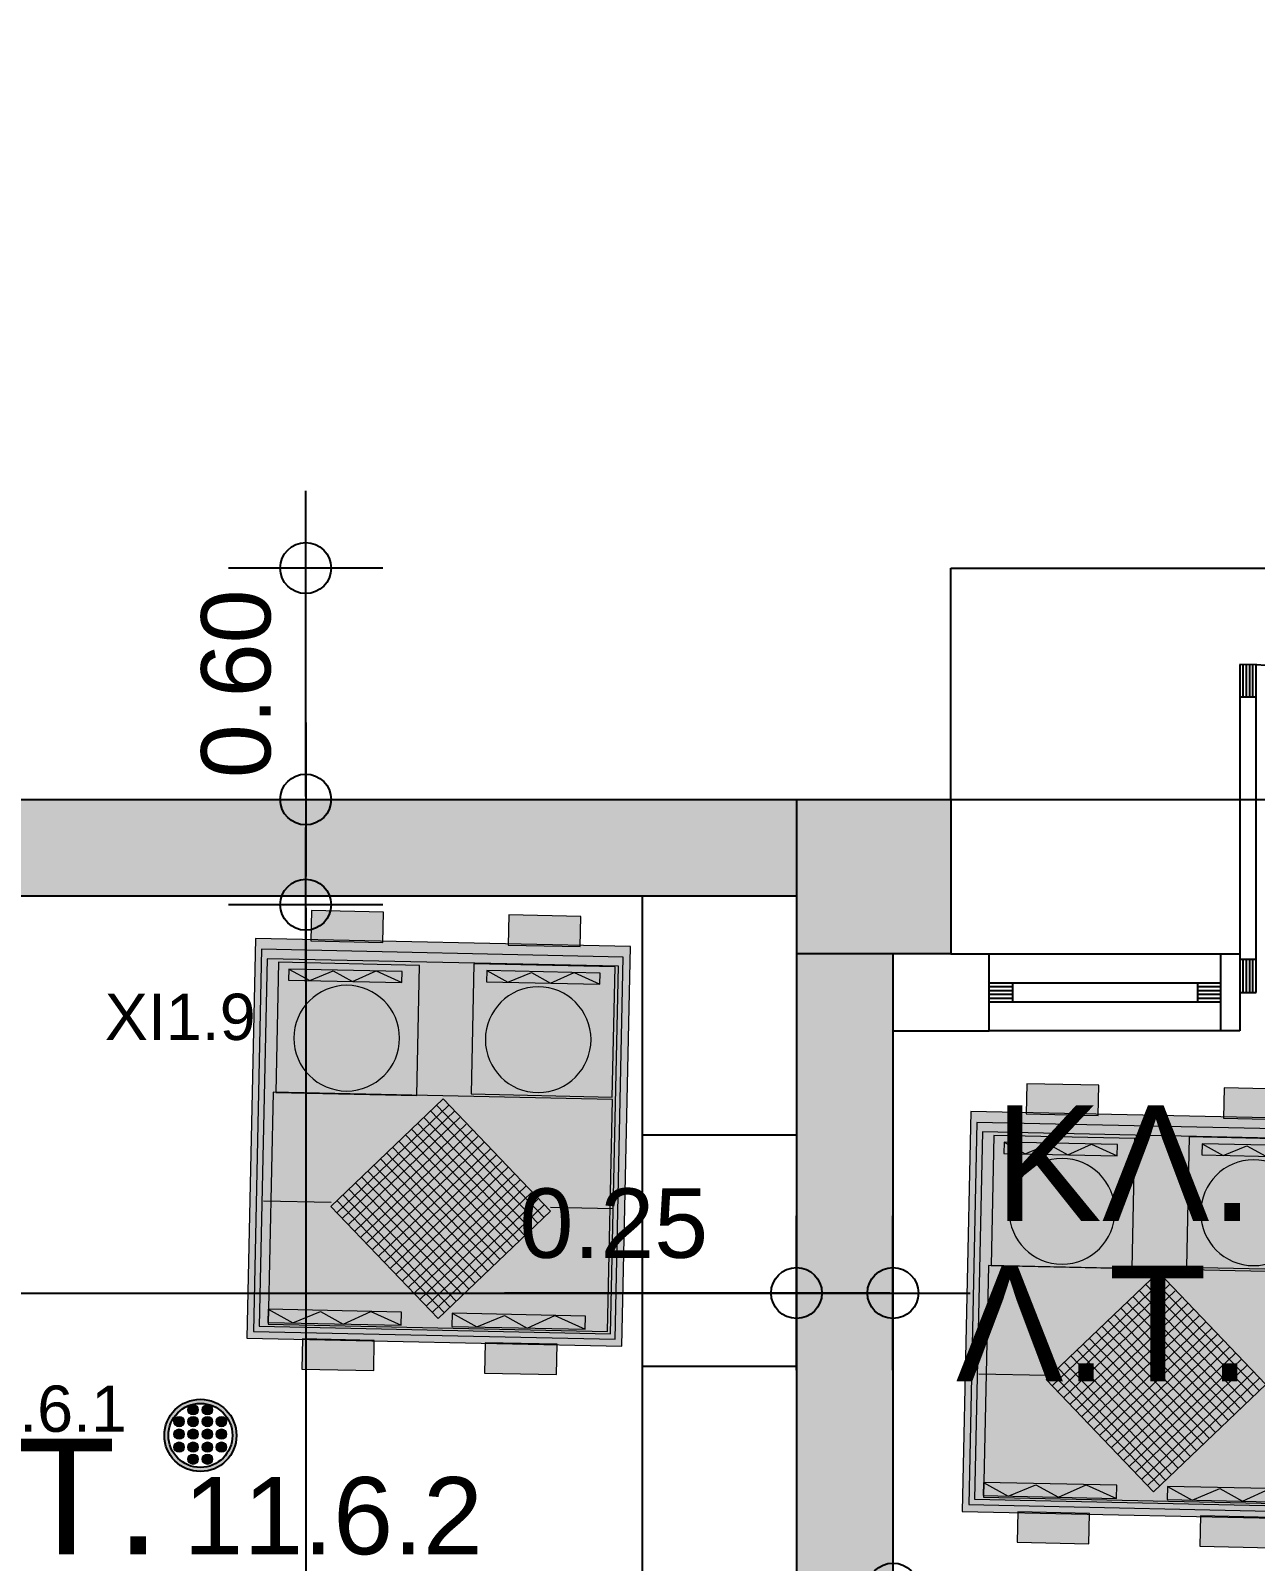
# Model space of a CAD drawing. Header units: metres. Extents: x 0 to 132, y -109 to 310.
# Drawn here: x 27.231 to 30.408, y 45.308 to 49.277 of the extents above; entities that cross this region are included whole.
import ezdxf

# ---------------------------------------------------------------- set-up
doc = ezdxf.new("R2010")
doc.units = ezdxf.units.M
doc.header["$LTSCALE"] = 0.036
doc.layers.get('Defpoints').update_dxf_attribs({"color": 252})
for name, color, linetype in [('arxitektonika', 254, 'Continuous'), ('DIMBLK', 252, 'Continuous'), ('electext', 20, 'Continuous'), ('HLEK_FL001_SYMBOLS', 230, 'Continuous'), ('Parathira', 252, 'Continuous'), ('SYMBOLA', 160, 'Continuous')]:
    doc.layers.add(name, color=color, linetype=linetype)
doc.layers.add('fan enallaktis', color=162, linetype='Continuous', lineweight=0)
doc.layers.add('fan enallaktis hatch', color=141, linetype='Continuous', lineweight=0)
doc.styles.add('COMU-N', font='arial.ttf')
doc.styles.get("Standard").update_dxf_attribs({"font": 'arial.ttf'})
doc.dimstyles.new('CADWDOT', dxfattribs={"dimscale": 0.1, "dimtxt": 1.8, "dimasz": 0.08, "dimexe": 2, "dimexo": 0, "dimgap": 0.09, "dimtad": 0, "dimrnd": 0.001, "dimzin": 0, "dimdsep": 46, "dimtxsty": 'Standard', "dimblk1": 'ARTDIM', "dimblk2": 'ARTDIM', "dimsah": 1, "dimcen": 0.09, "dimdle": 0.05, "dimse1": 1, "dimse2": 1, "dimadec": 0, "dimazin": 0, "dimtfac": 1, "dimtmove": 0, "dimatfit": 3, "dimldrblk": 'ARTDIM', "dimfxl": 2, "dimtvp": 0.9999, "dimtolj": 1, "dimtzin": 0, "dimarcsym": 0})

# ---------------------------------------------------------------- blocks, each defined once
blk = doc.blocks.new('ARTDIM')
at = {"layer": 'DIMBLK'}
for p, q in [((0, -24.9975), (0, 24.9975)), ((-24.9975, 0), (24.9975, 0))]:
    blk.add_line(p, q, dxfattribs=at)
blk.add_circle((0, 0), 8.25, dxfattribs=at)
blk = doc.blocks.new('*D193')
at = {"layer": 'arxitektonika', "color": 0, "lineweight": -2}
blk.add_line((22.3262, 46.0035), (29.2102, 46.0035), dxfattribs=at)
at = {"layer": 'Defpoints', "color": 0, "transparency": 16777216}
for p in [(22.3182, 46.883), (29.2182, 46.883), (29.2182, 46.0035)]:
    blk.add_point(p, dxfattribs=at)
at = {"layer": 'arxitektonika', "color": 0, "lineweight": -2, "xscale": 0.008, "yscale": 0.008, "zscale": 0.008, "rotation": 180}
blk.add_blockref('ARTDIM', (22.3182, 46.0035), dxfattribs=at)
at = {"layer": 'arxitektonika', "color": 0, "lineweight": -2, "xscale": 0.008, "yscale": 0.008, "zscale": 0.008}
blk.add_blockref('ARTDIM', (29.2182, 46.0035), dxfattribs=at)
at = {"layer": 'arxitektonika', "color": 0, "insert": (25.7682, 46.1835), "char_height": 0.18, "attachment_point": 5}
blk.add_mtext('\\A1;6.90', dxfattribs=at)
blk = doc.blocks.new('*D194')
at = {"layer": 'arxitektonika', "color": 0, "lineweight": -2}
for p, q in [((29.2182, 46.0035), (28.4609, 46.0035)), ((29.4602, 46.0035), (29.2262, 46.0035))]:
    blk.add_line(p, q, dxfattribs=at)
at = {"layer": 'Defpoints', "color": 0, "transparency": 16777216}
for p in [(29.4682, 46.0035), (29.2182, 45.213), (29.4682, 45.183)]:
    blk.add_point(p, dxfattribs=at)
at = {"layer": 'arxitektonika', "color": 0, "lineweight": -2, "xscale": 0.008, "yscale": 0.008, "zscale": 0.008, "rotation": 180}
blk.add_blockref('ARTDIM', (29.2182, 46.0035), dxfattribs=at)
at = {"layer": 'arxitektonika', "color": 0, "lineweight": -2, "xscale": 0.008, "yscale": 0.008, "zscale": 0.008}
blk.add_blockref('ARTDIM', (29.4682, 46.0035), dxfattribs=at)
at = {"layer": 'arxitektonika', "color": 0, "insert": (28.7442, 46.1835), "char_height": 0.18, "attachment_point": 5}
blk.add_mtext('\\A1;0.25', dxfattribs=at)
blk = doc.blocks.new('*D197')
at = {"layer": 'arxitektonika', "color": 0, "lineweight": -2}
blk.add_line((27.9449, 47.0022), (27.9449, 42.221), dxfattribs=at)
at = {"layer": 'Defpoints', "color": 0, "transparency": 16777216}
for p in [(28.4287, 47.0102), (27.9449, 42.213), (28.4287, 42.213)]:
    blk.add_point(p, dxfattribs=at)
at = {"layer": 'arxitektonika', "color": 0, "lineweight": -2, "xscale": 0.008, "yscale": 0.008, "zscale": 0.008}
for p, rotation in [((27.9449, 47.0102), 90), ((27.9449, 42.213), 270)]:
    blk.add_blockref('ARTDIM', p, dxfattribs=dict(at, rotation=rotation))
at = {"layer": 'arxitektonika', "color": 0, "insert": (27.7649, 44.6663), "char_height": 0.18, "attachment_point": 5, "rotation": 90}
blk.add_mtext('\\A1;4.80', dxfattribs=at)
blk = doc.blocks.new('A$C33BA02EA')
at = {"layer": 'Parathira'}
for p, q in [((0.05, 0.95), (0.05, 0.1)), ((0.0585, 0.865), (0.0585, 0.95)), ((0.067, 0.865), (0.067, 0.9498)), ((0.0755, 0.865), (0.0755, 0.9496)), ((0.084, 0.865), (0.084, 0.9493)), ((0.0925, 0.1), (0.0925, 0.9489)), ((1.7075, 0.1), (1.7075, 0.9489)), ((1.716, 0.865), (1.716, 0.9493)), ((1.7245, 0.865), (1.7245, 0.9496)), ((1.733, 0.865), (1.733, 0.9498)), ((1.7415, 0.865), (1.7415, 0.95)), ((1.75, 0.95), (1.75, 0.1)), ((0.0925, 0.865), (0.05, 0.865)), ((1.7075, 0.865), (1.75, 0.865)), ((0, 0.2), (0.05, 0.2)), ((0.05, 0.2), (0.05, 0)), ((1.75, 0.2), (1.75, 0)), ((1.8, 0.2), (1.75, 0.2)), ((0.0925, 0.185), (0.05, 0.185)), ((0.0585, 0.1), (0.0585, 0.185)), ((0.067, 0.1), (0.067, 0.185)), ((0.0755, 0.1), (0.0755, 0.185)), ((0.084, 0.1), (0.084, 0.185)), ((1.7075, 0.185), (1.75, 0.185)), ((1.716, 0.1), (1.716, 0.185)), ((1.7245, 0.1), (1.7245, 0.185)), ((1.733, 0.1), (1.733, 0.185)), ((1.7415, 0.1), (1.7415, 0.185)), ((0.05, 0.1), (0.0925, 0.1)), ((1.75, 0.1), (1.7075, 0.1)), ((0.05, 0), (0, 0)), ((1.75, 0), (1.8, 0))]:
    blk.add_line(p, q, dxfattribs=at)
for centre, start, end in [((0.05, 0.1), 0, 90), ((1.75, 0.1), 90, 180)]:
    blk.add_arc(centre, 0.85, start, end, dxfattribs=at)
blk = doc.blocks.new('A$C35C13F37')
at = {"layer": 'Parathira'}
for p, q in [((0, -0.025), (0, 0.025)), ((0, 0.025), (0.6, 0.025)), ((0, 0.015), (0.06, 0.015)), ((0, 0.005), (0.06, 0.005)), ((0.06, 0.025), (0.06, -0.025)), ((0.54, 0.025), (0.54, -0.025)), ((0.54, 0.015), (0.6, 0.015)), ((0.54, 0.005), (0.6, 0.005)), ((0.6, 0.025), (0.6, -0.025)), ((0, -0.005), (0.06, -0.005)), ((0, -0.015), (0.06, -0.015)), ((0.6, -0.025), (0, -0.025)), ((0.54, -0.005), (0.6, -0.005)), ((0.54, -0.015), (0.6, -0.015))]:
    blk.add_line(p, q, dxfattribs=at)
blk = doc.blocks.new('*D199')
at = {"layer": 'arxitektonika', "color": 0, "lineweight": -2}
blk.add_line((27.9449, 47.291), (27.9449, 47.875), dxfattribs=at)
at = {"layer": 'Defpoints', "color": 0, "transparency": 16777216}
for p in [(27.9449, 47.883), (29.6182, 47.883), (29.6182, 47.283)]:
    blk.add_point(p, dxfattribs=at)
at = {"layer": 'arxitektonika', "color": 0, "lineweight": -2, "xscale": 0.008, "yscale": 0.008, "zscale": 0.008}
for p, rotation in [((27.9449, 47.883), 90), ((27.9449, 47.283), 270)]:
    blk.add_blockref('ARTDIM', p, dxfattribs=dict(at, rotation=rotation))
at = {"layer": 'arxitektonika', "color": 0, "insert": (27.7649, 47.583), "char_height": 0.18, "attachment_point": 5, "rotation": 90}
blk.add_mtext('\\A1;0.60', dxfattribs=at)
blk = doc.blocks.new('*D200')
at = {"layer": 'arxitektonika', "color": 0, "lineweight": -2}
blk.add_line((29.4762, 45.2373), (32.9602, 45.2373), dxfattribs=at)
at = {"layer": 'Defpoints', "color": 0, "transparency": 16777216}
for p in [(29.4682, 45.8812), (32.9682, 45.8812), (32.9682, 45.2373)]:
    blk.add_point(p, dxfattribs=at)
at = {"layer": 'arxitektonika', "color": 0, "lineweight": -2, "xscale": 0.008, "yscale": 0.008, "zscale": 0.008, "rotation": 180}
blk.add_blockref('ARTDIM', (29.4682, 45.2373), dxfattribs=at)
at = {"layer": 'arxitektonika', "color": 0, "lineweight": -2, "xscale": 0.008, "yscale": 0.008, "zscale": 0.008}
blk.add_blockref('ARTDIM', (32.9682, 45.2373), dxfattribs=at)
at = {"layer": 'arxitektonika', "color": 0, "insert": (31.2182, 45.4173), "char_height": 0.18, "attachment_point": 5}
blk.add_mtext('\\A1;3.50', dxfattribs=at)
blk = doc.blocks.new('*D75')
at = {"layer": 'arxitektonika', "color": 0, "lineweight": -2}
blk.add_line((22.0262, 51.5421), (33.2102, 51.5421), dxfattribs=at)
at = {"layer": 'Defpoints', "color": 0, "transparency": 16777216}
for p in [(33.2182, 51.5421), (22.0182, 48.0994), (33.2182, 48.0994)]:
    blk.add_point(p, dxfattribs=at)
at = {"layer": 'arxitektonika', "color": 0, "lineweight": -2, "xscale": 0.008, "yscale": 0.008, "zscale": 0.008, "rotation": 180}
blk.add_blockref('ARTDIM', (22.0182, 51.5421), dxfattribs=at)
at = {"layer": 'arxitektonika', "color": 0, "lineweight": -2, "xscale": 0.008, "yscale": 0.008, "zscale": 0.008}
blk.add_blockref('ARTDIM', (33.2182, 51.5421), dxfattribs=at)
at = {"layer": 'arxitektonika', "color": 0, "insert": (27.6182, 51.722), "char_height": 0.18, "attachment_point": 5}
blk.add_mtext('\\A1;11.20', dxfattribs=at)
blk = doc.blocks.new('*D77')
at = {"layer": 'arxitektonika', "color": 0, "lineweight": -2}
blk.add_line((11.4262, 52.3431), (55.1102, 52.3431), dxfattribs=at)
at = {"layer": 'Defpoints', "color": 0, "transparency": 16777216}
for p in [(55.1182, 52.3431), (11.4182, 48.0928), (55.1182, 48.0928)]:
    blk.add_point(p, dxfattribs=at)
at = {"layer": 'arxitektonika', "color": 0, "lineweight": -2, "xscale": 0.008, "yscale": 0.008, "zscale": 0.008, "rotation": 180}
blk.add_blockref('ARTDIM', (11.4182, 52.3431), dxfattribs=at)
at = {"layer": 'arxitektonika', "color": 0, "lineweight": -2, "xscale": 0.008, "yscale": 0.008, "zscale": 0.008}
blk.add_blockref('ARTDIM', (55.1182, 52.3431), dxfattribs=at)
at = {"layer": 'arxitektonika', "color": 0, "insert": (33.2682, 52.5231), "char_height": 0.18, "attachment_point": 5}
blk.add_mtext('\\A1;43.70', dxfattribs=at)
blk = doc.blocks.new('led downlight 26W xoneyto 18cm')
at = {"layer": 'HLEK_FL001_SYMBOLS'}
h = blk.add_hatch(color=256, dxfattribs=at)
h.paths.add_polyline_path([(45.0105, 62.6523, 1), (45.1976, 62.6523, 1)])
h.paths.add_polyline_path([(45.1872, 62.6523, 1), (45.0209, 62.6523, 1)], flags=16)
at = {"layer": 'HLEK_FL001_SYMBOLS', "linetype": 'Continuous', "lineweight": 0}
h = blk.add_hatch(color=11, dxfattribs=at)
h.dxf.hatch_style = 1
h.paths.add_polyline_path([(45.0985, 62.7188, 1), (45.0716, 62.7188, 1)])
h = blk.add_hatch(color=11, dxfattribs=at)
h.dxf.hatch_style = 1
h.paths.add_polyline_path([(45.1355, 62.7188, 1), (45.1087, 62.7188, 1)])
h = blk.add_hatch(color=11, dxfattribs=at)
h.dxf.hatch_style = 1
h.paths.add_polyline_path([(45.062, 62.688, 1), (45.0351, 62.688, 1)])
h = blk.add_hatch(color=11, dxfattribs=at)
h.dxf.hatch_style = 1
h.paths.add_polyline_path([(45.062, 62.6556, 1), (45.0351, 62.6556, 1)])
h = blk.add_hatch(color=11, dxfattribs=at)
h.dxf.hatch_style = 1
h.paths.add_polyline_path([(45.0985, 62.688, 1), (45.0716, 62.688, 1)])
h = blk.add_hatch(color=11, dxfattribs=at)
h.dxf.hatch_style = 1
h.paths.add_polyline_path([(45.0985, 62.6556, 1), (45.0716, 62.6556, 1)])
h = blk.add_hatch(color=11, dxfattribs=at)
h.dxf.hatch_style = 1
h.paths.add_polyline_path([(45.1355, 62.688, 1), (45.1087, 62.688, 1)])
h = blk.add_hatch(color=11, dxfattribs=at)
h.dxf.hatch_style = 1
h.paths.add_polyline_path([(45.1355, 62.6556, 1), (45.1087, 62.6556, 1)])
h = blk.add_hatch(color=11, dxfattribs=at)
h.dxf.hatch_style = 1
h.paths.add_polyline_path([(45.172, 62.688, 1), (45.1452, 62.688, 1)])
h = blk.add_hatch(color=11, dxfattribs=at)
h.dxf.hatch_style = 1
h.paths.add_polyline_path([(45.172, 62.6556, 1), (45.1452, 62.6556, 1)])
h = blk.add_hatch(color=11, dxfattribs=at)
h.dxf.hatch_style = 1
h.paths.add_polyline_path([(45.062, 62.6219, 1), (45.0351, 62.6219, 1)])
h = blk.add_hatch(color=11, dxfattribs=at)
h.dxf.hatch_style = 1
h.paths.add_polyline_path([(45.0985, 62.6219, 1), (45.0716, 62.6219, 1)])
h = blk.add_hatch(color=11, dxfattribs=at)
h.dxf.hatch_style = 1
h.paths.add_polyline_path([(45.1355, 62.6219, 1), (45.1087, 62.6219, 1)])
h = blk.add_hatch(color=11, dxfattribs=at)
h.dxf.hatch_style = 1
h.paths.add_polyline_path([(45.172, 62.6219, 1), (45.1452, 62.6219, 1)])
h = blk.add_hatch(color=11, dxfattribs=at)
h.dxf.hatch_style = 1
h.paths.add_polyline_path([(45.0985, 62.5906, 1), (45.0716, 62.5906, 1)])
h = blk.add_hatch(color=11, dxfattribs=at)
h.dxf.hatch_style = 1
h.paths.add_polyline_path([(45.1355, 62.5906, 1), (45.1087, 62.5906, 1)])
at = {"layer": 'HLEK_FL001_SYMBOLS'}
for radius in [0.0936, 0.0831]:
    blk.add_circle((45.1041, 62.6523), radius, dxfattribs=at)
at = {"layer": 'HLEK_FL001_SYMBOLS', "linetype": 'Continuous', "lineweight": 0}
for centre in [(45.0851, 62.7188), (45.1221, 62.7188), (45.0486, 62.688), (45.0486, 62.6556), (45.0851, 62.688), (45.0851, 62.6556), (45.1221, 62.688), (45.1221, 62.6556), (45.1586, 62.688), (45.1586, 62.6556), (45.0486, 62.6219), (45.0851, 62.6219), (45.1221, 62.6219), (45.1586, 62.6219), (45.0851, 62.5906), (45.1221, 62.5906)]:
    blk.add_circle(centre, 0.0134, dxfattribs=at)
blk = doc.blocks.new('gY1_a36')
at = {"layer": 'SYMBOLA', "color": 0}
blk.add_solid([(0.15, 0.075), (0.15, -0.075), (0, 0)], dxfattribs=at)
blk = doc.blocks.new('gY1_a40')
at = {"layer": 'SYMBOLA'}
for points in [[(0.15, 0.075), (0.15, -0.075), (0, 0)], [(0.0099, 0), (0.3099, 0.075), (0.2849, 0)], [(0.3099, -0.075), (0.2849, 0), (0.0099, 0)]]:
    blk.add_solid(points, dxfattribs=at)
blk = doc.blocks.new('fan enallaktis')
at = {"layer": 'fan enallaktis hatch'}
for points in [[(-1.2878, 0.0641), (-0.0609, 0.0641), (-0.0609, 1.2155), (-1.2878, 1.2155), (-1.2878, 1.0449), (-1.2842, 1.0449), (-1.2842, 0.824), (-1.2878, 0.824)], [(-1.2878, 0.439), (-1.2842, 0.439), (-1.2842, 0.2181), (-1.2878, 0.2181), (-1.2878, 0.0641), (-0.0609, 0.0641), (-0.0609, 1.2155), (-1.2878, 1.2155)], [(-1.2878, 0.0641), (-0.0609, 0.0641), (-0.0609, 0.824), (-0.0627, 0.824), (-0.0627, 1.0449), (-0.0609, 1.0449), (-0.0609, 1.2155), (-1.2878, 1.2155)], [(-1.2878, 0.0641), (-0.0609, 0.0641), (-0.0609, 0.263), (-0.0627, 0.263), (-0.0627, 0.4839), (-0.0609, 0.4839), (-0.0609, 1.2155), (-1.2878, 1.2155)], [(-1.2878, 0.0641), (-0.0609, 0.0641), (-0.0609, 0.824), (-0.0627, 0.824), (-0.0627, 1.0449), (-0.0609, 1.0449), (-0.0609, 1.2155), (-1.2878, 1.2155)], [(-1.2878, 0.0641), (-0.0609, 0.0641), (-0.0609, 1.2155), (-1.2878, 1.2155), (-1.2878, 1.0449), (-1.2842, 1.0449), (-1.2842, 0.824), (-1.2878, 0.824)], [(-0.151, 0.8366), (-0.1107, 0.9204), (-0.1476, 0.9909), (-0.1107, 1.0748), (-0.1503, 1.1507), (-0.151, 1.1507)], [(-0.1107, 1.0748), (-0.1107, 1.1507), (-0.1503, 1.1507)], [(-1.1961, 0.8431), (-1.1619, 0.9144), (-1.1933, 0.9743), (-1.1619, 1.0456), (-1.1961, 1.1112)], [(-1.1619, 1.0456), (-1.1619, 1.1112), (-1.1961, 1.1112)], [(-0.8257, 0.9287, 1), (-1.1502, 0.9287, 1)], [(-1.2878, 1.0449), (-1.377, 1.0449), (-1.377, 0.824), (-1.2878, 0.824)], [(-1.1933, 0.9743), (-1.1619, 0.9144), (-1.1619, 1.0456)], [(-0.1107, 1.0748), (-0.1476, 0.9909), (-0.1107, 0.9204)], [(-0.0609, 0.824), (0.0301, 0.824), (0.0301, 1.0449), (-0.0609, 1.0449)], [(-1.1619, 0.9144), (-1.1961, 0.8431), (-1.1619, 0.7633)], [(-0.1107, 0.9204), (-0.151, 0.8366), (-0.1107, 0.7426)], [(-1.1961, 0.7633), (-1.1619, 0.7633), (-1.1961, 0.8431)], [(-0.151, 0.8366), (-0.151, 0.7426), (-0.1107, 0.7426)], [(-0.151, 0.2717), (-0.1107, 0.3556), (-0.1476, 0.426), (-0.1107, 0.5099), (-0.151, 0.5871)], [(-0.1107, 0.5871), (-0.151, 0.5871), (-0.1107, 0.5099)], [(-0.1107, 0.5099), (-0.1476, 0.426), (-0.1107, 0.3556)], [(-0.0609, 0.263), (0.0301, 0.263), (0.0301, 0.4839), (-0.0609, 0.4839)], [(-1.2878, 0.439), (-1.377, 0.439), (-1.377, 0.2181), (-1.2878, 0.2181)], [(-0.1107, 0.1778), (-0.1107, 0.3556), (-0.151, 0.2717)], [(-0.151, 0.1778), (-0.1107, 0.1778), (-0.151, 0.2717)]]:
    blk.add_hatch(color=256, dxfattribs=at).paths.add_polyline_path(points)
h = blk.add_hatch(color=256, dxfattribs=at)
h.paths.add_polyline_path([(-1.2878, 1.0449), (-1.2842, 1.0449), (-1.2842, 0.824), (-1.2878, 0.824), (-1.2878, 0.439), (-1.2842, 0.439), (-1.2842, 0.2181), (-1.2878, 0.2181), (-1.2878, 0.0641), (-0.0609, 0.0641), (-0.0609, 0.263), (-0.0627, 0.263), (-0.0627, 0.4839), (-0.0609, 0.4839), (-0.0609, 0.824), (-0.0627, 0.824), (-0.0627, 1.0449), (-0.0609, 1.0449), (-0.0609, 1.2155), (-1.2878, 1.2155)])
h.paths.add_polyline_path([(-1.2551, 0.0851), (-0.0819, 0.0851), (-0.0819, 1.1956), (-1.2551, 1.1956)], flags=16)
h.paths.add_polyline_path([(-1.2265, 1.178), (-0.0987, 1.178), (-0.0987, 0.0995), (-1.2265, 0.0995)], flags=0)
h.paths.add_polyline_path([(-1.2161, 1.1431), (-0.8172, 1.1431), (-0.8172, 1.1507), (-0.151, 1.1507), (-0.151, 1.1519), (-0.1058, 1.1519), (-0.1058, 0.1091), (-0.8172, 0.1091), (-0.8172, 0.7097), (-1.2161, 0.7097)], flags=0)
h.paths.add_polyline_path([(-1.1961, 1.1112), (-1.1619, 1.1112), (-1.1619, 0.7633), (-1.1961, 0.7633)], flags=0)
h.paths.add_polyline_path([(-0.8257, 0.9287, -1), (-1.1502, 0.9287, -1)], flags=0)
h.paths.add_polyline_path([(-1.0821, 1.0511), (-0.8379, 0.929), (-1.0821, 0.8069)], flags=0)
h.paths.add_polyline_path([(-1.2243, 0.5433), (-0.825, 0.5433), (-0.825, 0.1098), (-1.2243, 0.1098)], flags=0)
h.paths.add_polyline_path([(-1.2043, 0.5031), (-1.1701, 0.5031), (-1.1701, 0.1552), (-1.2043, 0.1552)], flags=0)
h.paths.add_polyline_path([(-0.8339, 0.3409, -1), (-1.1583, 0.3409, -1)], flags=0)
h.paths.add_polyline_path([(-0.4706, 0.966), (-0.1336, 0.629), (-0.4706, 0.292), (-0.8077, 0.629)], flags=0)
h.paths.add_polyline_path([(-0.7696, 0.6299), (-0.4704, 0.9291), (-0.1713, 0.6299), (-0.4704, 0.3308)], flags=0)
h.paths.add_polyline_path([(-0.7338, 0.6309), (-0.4704, 0.8942), (-0.2071, 0.6309), (-0.4704, 0.3676)], flags=0)
h.paths.add_polyline_path([(-0.6954, 0.6324), (-0.4704, 0.8574), (-0.2455, 0.6324), (-0.4704, 0.4075)], flags=0)
h.paths.add_polyline_path([(-0.657, 0.6309), (-0.4704, 0.8175), (-0.2838, 0.6309), (-0.4704, 0.4443)], flags=0)
h.paths.add_polyline_path([(-0.6204, 0.6307), (-0.4704, 0.7807), (-0.3205, 0.6307), (-0.4704, 0.4807)], flags=0)
h.paths.add_polyline_path([(-0.5838, 0.6309), (-0.4704, 0.7442), (-0.3571, 0.6309), (-0.4704, 0.5176)], flags=0)
h.paths.add_polyline_path([(-0.5454, 0.6324), (-0.4704, 0.7074), (-0.3955, 0.6324), (-0.4704, 0.5574)], flags=0)
h.paths.add_polyline_path([(-0.5071, 0.6309), (-0.4704, 0.6675), (-0.4338, 0.6309), (-0.4704, 0.5943)], flags=0)
h.paths.add_polyline_path([(-0.9019, 0.4626), (-0.9019, 0.2185), (-1.1461, 0.3405)], flags=0)
h.paths.add_polyline_path([(-0.151, 0.5871), (-0.1107, 0.5871), (-0.1107, 0.1778), (-0.151, 0.1778)], flags=0)
h = blk.add_hatch(color=256, dxfattribs=at)
h.paths.add_polyline_path([(-1.2161, 0.7097), (-1.2161, 1.1431), (-0.8172, 1.1431), (-0.8172, 1.1507), (-0.151, 1.1507), (-0.151, 1.1519), (-0.1107, 1.1519), (-0.1107, 1.1507), (-0.1058, 1.1507), (-0.1058, 0.1091), (-0.4829, 0.1091), (-0.4829, 0.0995), (-0.0987, 0.0995), (-0.0987, 1.178), (-1.2265, 1.178), (-1.2265, 0.0995), (-0.4829, 0.0995), (-0.4829, 0.1091), (-0.8172, 0.1091), (-0.8172, 0.7097)])
h.paths.add_polyline_path([(-0.825, 0.5433), (-0.825, 0.1098), (-1.2243, 0.1098), (-1.2243, 0.5433)], flags=16)
h.paths.add_polyline_path([(-1.1701, 0.5031), (-1.1701, 0.1552), (-1.2043, 0.1552), (-1.2043, 0.5031)], flags=0)
h.paths.add_polyline_path([(-0.8339, 0.3409, -1), (-1.1583, 0.3409, -1)], flags=0)
h.paths.add_polyline_path([(-0.9019, 0.4626), (-0.9019, 0.2185), (-1.1461, 0.3405)], flags=0)
h = blk.add_hatch(color=256, dxfattribs=at)
h.paths.add_polyline_path([(-0.8172, 0.1091), (-0.1058, 0.1091), (-0.1058, 1.1507), (-0.8168, 1.1507), (-0.8168, 0.7097), (-0.8172, 0.7097)])
h.paths.add_polyline_path([(-0.8257, 0.9287, 1), (-1.1502, 0.9287, 1)])
h.paths.add_polyline_path([(-0.8379, 0.929), (-1.0821, 0.8069), (-1.0821, 1.0511)], flags=16)
h.paths.add_polyline_path([(-1.1619, 1.1112), (-1.1619, 0.7633), (-1.1961, 0.7633), (-1.1961, 1.1112)])
h = blk.add_hatch(color=256, dxfattribs=at)
h.paths.add_polyline_path([(-0.8168, 1.1507), (-0.8168, 0.7097), (-0.8172, 0.7097), (-0.8172, 0.1091), (-0.1058, 0.1091), (-0.1058, 0.7426), (-0.151, 0.7426), (-0.151, 1.1507)])
h.paths.add_polyline_path([(-0.4706, 0.966), (-0.1336, 0.629), (-0.4706, 0.292), (-0.8077, 0.629)], flags=16)
h.paths.add_polyline_path([(-0.4704, 0.9291), (-0.1713, 0.6299), (-0.4704, 0.3308), (-0.7696, 0.6299)], flags=0)
h.paths.add_polyline_path([(-0.4704, 0.8942), (-0.2071, 0.6309), (-0.4704, 0.3676), (-0.7338, 0.6309)], flags=0)
h.paths.add_polyline_path([(-0.2455, 0.6324), (-0.4704, 0.4075), (-0.6954, 0.6324), (-0.4704, 0.8574)], flags=0)
h.paths.add_polyline_path([(-0.2838, 0.6309), (-0.4704, 0.4443), (-0.657, 0.6309), (-0.4704, 0.8175)], flags=0)
h.paths.add_polyline_path([(-0.3205, 0.6307), (-0.4704, 0.4807), (-0.6204, 0.6307), (-0.4704, 0.7807)], flags=0)
h.paths.add_polyline_path([(-0.3571, 0.6309), (-0.4704, 0.5176), (-0.5838, 0.6309), (-0.4704, 0.7442)], flags=0)
h.paths.add_polyline_path([(-0.3955, 0.6324), (-0.4704, 0.5574), (-0.5454, 0.6324), (-0.4704, 0.7074)], flags=0)
h.paths.add_polyline_path([(-0.4338, 0.6309), (-0.4704, 0.5943), (-0.5071, 0.6309), (-0.4704, 0.6675)], flags=0)
h.paths.add_polyline_path([(-0.151, 0.5871), (-0.1107, 0.5871), (-0.1107, 0.1778), (-0.151, 0.1778)], flags=16)
h = blk.add_hatch(color=256, dxfattribs=at)
h.paths.add_polyline_path([(-1.2243, 0.1098), (-0.825, 0.1098), (-0.825, 0.5433), (-1.2243, 0.5433)])
h.paths.add_polyline_path([(-0.8339, 0.3409, 1), (-1.1583, 0.3409, 1)], flags=16)
h.paths.add_polyline_path([(-1.1461, 0.3405), (-0.9019, 0.4626), (-0.9019, 0.2185)], flags=0)
at = {"layer": 'fan enallaktis'}
for p, q in [((-0.4829, 0.966), (-0.4829, 1.173)), ((-0.151, 1.1519), (-0.1107, 1.0748)), ((-1.1961, 1.1112), (-1.1619, 1.0456)), ((-1.1619, 1.0456), (-1.1933, 0.9743)), ((-0.1107, 1.0748), (-0.1476, 0.9909)), ((-0.1476, 0.9909), (-0.1107, 0.9204)), ((-1.1933, 0.9743), (-1.1619, 0.9144)), ((-0.7877, 0.6119), (-0.4516, 0.9479)), ((-0.4883, 0.947), (-0.1522, 0.6109)), ((-1.1619, 0.9144), (-1.1961, 0.8431)), ((-0.7702, 0.5944), (-0.4342, 0.9305)), ((-0.7518, 0.576), (-0.4157, 0.9121)), ((-0.5241, 0.9111), (-0.1881, 0.575)), ((-0.5057, 0.9295), (-0.1697, 0.5934)), ((-0.1107, 0.9204), (-0.151, 0.8366)), ((-0.7319, 0.5561), (-0.3958, 0.8921)), ((-0.7135, 0.5376), (-0.3774, 0.8737)), ((-0.6953, 0.5194), (-0.3592, 0.8555)), ((-0.5807, 0.8545), (-0.2446, 0.5185)), ((-0.5625, 0.8727), (-0.2264, 0.5367)), ((-0.5441, 0.8912), (-0.208, 0.5551)), ((-1.1961, 0.8431), (-1.1619, 0.7633)), ((-0.6768, 0.501), (-0.3408, 0.8371)), ((-0.6569, 0.4811), (-0.3208, 0.8171)), ((-0.6385, 0.4627), (-0.3024, 0.7987)), ((-0.6191, 0.8162), (-0.283, 0.4801)), ((-0.5991, 0.8361), (-0.2631, 0.5)), ((-0.151, 0.8366), (-0.1107, 0.7426)), ((-0.6741, 0.7611), (-0.338, 0.4251)), ((-0.6557, 0.7795), (-0.3196, 0.4435)), ((-0.6375, 0.7978), (-0.3014, 0.4617)), ((-0.6203, 0.4444), (-0.2842, 0.7805)), ((-0.6019, 0.426), (-0.2658, 0.7621)), ((-0.7307, 0.7046), (-0.3946, 0.3685)), ((-0.7125, 0.7228), (-0.3764, 0.3867)), ((-0.6941, 0.7412), (-0.358, 0.4051)), ((-0.5819, 0.4061), (-0.2458, 0.7422)), ((-0.5635, 0.3877), (-0.2274, 0.7237)), ((-0.5453, 0.3695), (-0.2092, 0.7055)), ((-0.7691, 0.6662), (-0.433, 0.3301)), ((-0.7491, 0.6861), (-0.413, 0.3501)), ((-0.5269, 0.351), (-0.1908, 0.6871)), ((-0.5069, 0.3311), (-0.1708, 0.6672)), ((-0.7875, 0.6478), (-0.4514, 0.3117)), ((-0.4885, 0.3127), (-0.1524, 0.6488)), ((-0.151, 0.5871), (-0.1107, 0.5099)), ((-1.2043, 0.5031), (-1.1701, 0.4376)), ((-0.1107, 0.5099), (-0.1476, 0.426)), ((-1.1701, 0.4376), (-1.2014, 0.3663)), ((-0.1476, 0.426), (-0.1107, 0.3556)), ((-1.2014, 0.3663), (-1.1701, 0.3064)), ((-0.1107, 0.3556), (-0.151, 0.2717)), ((-1.1701, 0.3064), (-1.2043, 0.2351)), ((-0.4829, 0.292), (-0.4829, 0.0996)), ((-1.2043, 0.2351), (-1.1701, 0.1552)), ((-0.151, 0.2717), (-0.1107, 0.1778))]:
    blk.add_line(p, q, dxfattribs=at)
for points in [[(-1.2878, 1.2155), (-0.0609, 1.2155), (-0.0609, 0.0641), (-1.2878, 0.0641)], [(-1.2551, 1.1956), (-0.0819, 1.1956), (-0.0819, 0.0851), (-1.2551, 0.0851)], [(-1.2265, 1.178), (-0.0987, 1.178), (-0.0987, 0.0995), (-1.2265, 0.0995)], [(-1.2161, 1.1431), (-0.8168, 1.1431), (-0.8168, 0.7097), (-1.2161, 0.7097)], [(-0.8172, 1.1507), (-0.1058, 1.1507), (-0.1058, 0.1091), (-0.8172, 0.1091)], [(-0.151, 1.1519), (-0.1107, 1.1519), (-0.1107, 0.7426), (-0.151, 0.7426)], [(-1.1961, 1.1112), (-1.1619, 1.1112), (-1.1619, 0.7633), (-1.1961, 0.7633)], [(-1.377, 1.0449), (-1.2842, 1.0449), (-1.2842, 0.824), (-1.377, 0.824)], [(-0.0627, 1.0449), (0.0301, 1.0449), (0.0301, 0.824), (-0.0627, 0.824)], [(-0.4706, 0.292), (-0.1336, 0.629), (-0.4706, 0.966), (-0.8077, 0.629)], [(-0.151, 0.5871), (-0.1107, 0.5871), (-0.1107, 0.1778), (-0.151, 0.1778)], [(-1.2243, 0.5433), (-0.825, 0.5433), (-0.825, 0.1098), (-1.2243, 0.1098)], [(-1.2043, 0.5031), (-1.1701, 0.5031), (-1.1701, 0.1552), (-1.2043, 0.1552)], [(-0.0627, 0.4839), (0.0301, 0.4839), (0.0301, 0.263), (-0.0627, 0.263)], [(-1.377, 0.439), (-1.2842, 0.439), (-1.2842, 0.2181), (-1.377, 0.2181)]]:
    blk.add_lwpolyline(points, close=True, dxfattribs=at)
for centre in [(-0.9879, 0.9287), (-0.9961, 0.3409)]:
    blk.add_circle(centre, 0.1622, dxfattribs=at)
at = {"layer": 'fan enallaktis', "xscale": 1.627830749999999, "yscale": 1.627830749999999, "zscale": 1.627830749999999, "rotation": 180}
blk.add_blockref('gY1_a36', (-0.8379, 0.9298), dxfattribs=at)
at = {"layer": 'fan enallaktis', "color": 240}
for p, xscale, yscale, zscale, rotation in [((-0.3247, 0.8385), 0.5471699999999998, 0.5471699999999998, 0.5471699999999998, 46.90418803826589), ((-0.6305, 0.8287), 0.5471699999999997, 0.5471699999999997, 0.5471699999999997, 139.998246099921), ((-0.7718, 0.3355), 0.5471699999999998, 0.5471699999999998, 0.5471699999999998, 41.27729920653211), ((-0.1746, 0.3136), 0.5471699999999999, 0.5471699999999999, 0.5471699999999999, 142.2600130889486)]:
    blk.add_blockref('gY1_a40', p, dxfattribs=dict(at, xscale=xscale, yscale=yscale, zscale=zscale, rotation=rotation))
at = {"layer": 'fan enallaktis', "xscale": 1.627830749999999, "yscale": 1.627830749999999, "zscale": 1.627830749999999}
blk.add_blockref('gY1_a36', (-1.1461, 0.3397), dxfattribs=at)

msp = doc.modelspace()

# ---------------------------------------------------------------- hatches: boundary and pattern name
at = {"layer": 'arxitektonika'}
for points in [[(22.6182, 47.283), (22.6182, 47.033), (29.2182, 47.033), (29.2182, 47.283)], [(29.2182, 47.283), (29.2182, 46.883), (29.6182, 46.883), (29.6182, 47.283)], [(29.4682, 46.883), (29.2182, 46.883), (29.2182, 41.883), (29.4682, 41.883)]]:
    msp.add_hatch(color=256, dxfattribs=at).paths.add_polyline_path(points)

# ---------------------------------------------------------------- linework, layer by layer
for p, q in [((29.6182, 47.283), (29.6182, 47.883)), ((29.6182, 47.883), (32.8182, 47.883)), ((22.6182, 47.283), (29.2182, 47.283)), ((29.2182, 47.283), (29.2182, 41.883)), ((29.2182, 47.283), (29.6182, 47.283)), ((29.6182, 47.283), (29.6182, 46.883)), ((22.6182, 47.033), (29.2182, 47.033)), ((28.8182, 42.213), (28.8182, 47.033)), ((29.6182, 46.883), (29.2182, 46.883)), ((29.4682, 46.883), (29.4682, 41.883)), ((29.6182, 46.883), (29.7182, 46.883)), ((29.7182, 46.683), (29.7182, 46.883)), ((29.7182, 46.883), (30.3182, 46.883)), ((30.3182, 46.883), (30.3182, 46.683)), ((29.4682, 46.683), (29.7182, 46.683)), ((30.3182, 46.683), (29.7182, 46.683)), ((29.2182, 46.413), (28.8182, 46.413)), ((29.2182, 45.813), (28.8182, 45.813))]:
    msp.add_line(p, q, dxfattribs=at)
msp.add_lwpolyline([(22.0182, 47.283), (33.2182, 47.283), (33.2182, 32.883), (35.2182, 32.883), (35.2182, 33.083), (35.6182, 33.083), (40.8182, 27.783), (40.8182, 25.383), (55.1182, 25.383), (55.1182, 14.183), (11.4182, 14.183), (11.4182, 25.383), (22.0182, 25.383)], close=True, dxfattribs=at)

# ---------------------------------------------------------------- block references
for name, p in [('A$C33BA02EA', (30.3182, 46.683)), ('A$C35C13F37', (29.7182, 46.783))]:
    msp.add_blockref(name, p, dxfattribs=at)
at = {"layer": 'fan enallaktis', "xscale": -0.844999999993888, "yscale": 0.8450000000302681, "zscale": 0.8450000000000001, "rotation": 88.76645582648432}
for p in [(28.8179, 45.8128), (30.6735, 45.3639)]:
    msp.add_blockref('fan enallaktis', p, dxfattribs=at)
at = {"layer": 'HLEK_FL001_SYMBOLS', "linetype": 'Continuous', "lineweight": 0}
msp.add_blockref('led downlight 26W xoneyto 18cm', (-17.4323, -17.0179), dxfattribs=at)

# ---------------------------------------------------------------- texts
at = {"layer": 'arxitektonika', "style": 'COMU-N'}
for s, p in [('ΚΛ.', (29.7306, 46.19)), ('Λ.Τ.', (29.6311, 45.7748)), ('Λ.Τ.', (26.7998, 45.3263))]:
    msp.add_text(s, height=0.3, dxfattribs=at).set_placement(p)
at = {"layer": 'arxitektonika', "linetype": 'ByBlock', "style": 'COMU-N'}
msp.add_text('11.6.2', height=0.2, dxfattribs=at).set_placement((27.6279, 45.3263))
at = {"layer": 'electext', "char_height": 0.12, "attachment_point": 1}
for s, width, insert in [('XI1.9', 0.224597, (27.4237, 46.7796)), ('XI1.6.1', 0.617349, (26.9501, 45.7637))]:
    msp.add_mtext_dynamic_manual_height_columns(s, width=width, gutter_width=0.6, heights=[0], dxfattribs=dict(at, insert=insert))

# ---------------------------------------------------------------- dimensions: what is measured, and where the dimension line sits
at = {"layer": 'arxitektonika'}
for base, p1, p2, picture, middle in [((55.1182, 52.3431), (11.4182, 48.0928), (55.1182, 48.0928), '*D77', (33.2682, 52.5231)), ((33.2182, 51.5421), (22.0182, 48.0994), (33.2182, 48.0994), '*D75', (27.6182, 51.722)), ((29.2182, 46.0035), (22.3182, 46.883), (29.2182, 46.883), '*D193', (25.7682, 46.1835)), ((32.9682, 45.2373), (29.4682, 45.8812), (32.9682, 45.8812), '*D200', (31.2182, 45.4173))]:
    dim = msp.add_linear_dim(base=base, p1=p1, p2=p2, dimstyle='CADWDOT', dxfattribs=at)
    dim.commit()
    dim.dimension.update_dxf_attribs({"geometry": picture, "text_midpoint": middle})
dim = msp.add_linear_dim(base=(27.9449, 47.883), p1=(29.6182, 47.283), p2=(29.6182, 47.883), angle=90, dimstyle='CADWDOT', dxfattribs=at)
dim.commit()
dim.dimension.update_dxf_attribs({"geometry": '*D199', "text_midpoint": (27.7649, 47.583)})
dim = msp.add_linear_dim(base=(27.9449, 42.213), p1=(28.4287, 47.0102), p2=(28.4287, 42.213), angle=90, dimstyle='CADWDOT', dxfattribs=at)
dim.commit()
dim.dimension.update_dxf_attribs({"geometry": '*D197', "text_midpoint": (27.9449, 44.6663), "dimtype": 160})
dim = msp.add_linear_dim(base=(29.4682, 46.0035), p1=(29.2182, 45.213), p2=(29.4682, 45.183), dimstyle='CADWDOT', dxfattribs=at)
dim.commit()
dim.dimension.update_dxf_attribs({"geometry": '*D194', "text_midpoint": (28.7442, 46.0035), "dimtype": 160})

doc.saveas('drawing.dxf')
